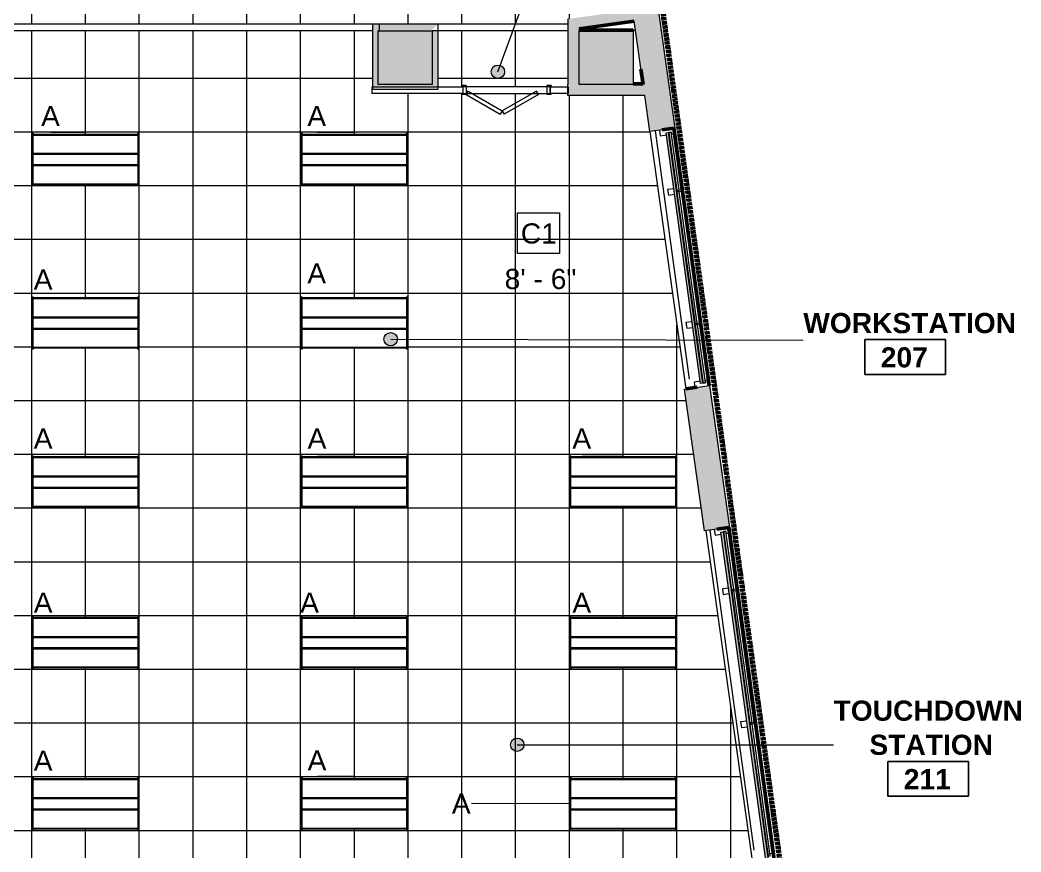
# Model space of a CAD drawing. Header units: inches. Extents: x 842 to 2283, y -56 to 1824.
# Drawn here: x 1836.3 to 2283.2, y 592 to 963.5 of the extents above; entities that cross this region are included whole.
import ezdxf

# ---------------------------------------------------------------- set-up
doc = ezdxf.new("R2010")
doc.units = ezdxf.units.IN
doc.header["$MEASUREMENT"] = 0
doc.linetypes.add('IMPORT-Orbis_BB$0$TI_Grid_E957150$0$PROPERTY _2_', pattern=[1.546875, 1.3125, -0.046875, 0.046875, -0.046875, 0.046875, -0.046875])
for name, color, linetype, lineweight in [('A-AREA-IDEN', 2, 'Continuous', 9), ('A-CLNG', 13, 'Continuous', 13), ('A-CLNG-IDEN', 151, 'Continuous', 9), ('A-CLNG-PATT', 13, 'Continuous', 13), ('A-DOOR', 31, 'Continuous', 13), ('A-DOOR-FRAM', 31, 'Continuous', 20), ('A-GLAZ-CURT', 52, 'Continuous', 9), ('A-WALL', 113, 'Continuous', 9), ('A-WALL-PATT', 111, 'Continuous', 13), ('E-LITE-EQPM', 33, 'Continuous', 9), ('E-LITE-EQPM-IDEN', 33, 'Continuous', 9), ('I-WALL', 2, 'Continuous', 13), ('Orbis - Background_dwg', 8, 'Continuous', 9), ('Orbis_BB$0$A-Glaz-Assm', 10, 'Continuous', 20), ('Orbis_BB$0$A-Glaz-Assm-Blow', 250, 'Continuous', 13), ('Orbis_BB$0$A-Glaz-Assm-Glaz', 10, 'Continuous', 20), ('Orbis_BB$0$A-Wall-Exst', 7, 'Continuous', 9), ('Orbis_BB$0$TI_ARCH-02_E957150$0$A-Wall-Blow', 90, 'Continuous', 30), ('Orbis_BB$0$TI_Grid_E957150$0$C-Prop', 130, 'IMPORT-Orbis_BB$0$TI_Grid_E957150$0$PROPERTY _2_', 70), ('Orbis_BB$0$TI_Grid_E957150$0$S-02-COLS-CONC', 50, 'Continuous', 50), ('Orbis_BB$0$TI_Grid_E957150$0$S-04-COLS-CONC', 50, 'Continuous', 50), ('Orbis_BB$0$TI_Grid_E957150$0$S-05-COLS-CONC', 50, 'Continuous', 50), ('Orbis_BB$0$TI_Grid_E957150$0$S-06-COLS-CONC', 50, 'Continuous', 50), ('Orbis_BB$0$TI_Grid_E957150$0$S-07-COLS-CONC', 50, 'Continuous', 50), ('Orbis_BB$0$TI_Grid_E957150$0$S-08-COLS-CONC', 50, 'Continuous', 50), ('Orbis_BB$0$TI_Grid_E957150$0$S-09-COLS-CONC', 50, 'Continuous', 50), ('Orbis_BB$0$TI_Grid_E957150$0$S-11-COLS-CONC', 50, 'Continuous', 50), ('Orbis_BB$0$TI_Grid_E957150$0$S-12-COLS-CONC', 50, 'Continuous', 50), ('Orbis_BB$0$TI_Grid_E957150$0$S-12-COLS-CONC-PATT', 10, 'Continuous', 20), ('Orbis_BB$0$TI_Grid_E957150$0$S-P1-COLS-CONC', 50, 'Continuous', 50), ('Orbis_BB$0$TI_Grid_E957150$0$S-P2-WALL-CONC', 50, 'Continuous', 50), ('Orbis_BB$0$TI_Grid_E957150$0$S-P4-COLS-CONC', 50, 'Continuous', 50), ('S-COLS', 52, 'Continuous', 13)]:
    doc.layers.add(name, color=color, linetype=linetype, lineweight=lineweight)
doc.styles.add('Arial', font='arial.ttf', dxfattribs={"height": 9})
doc.styles.add('Swis721 Lt BT', font='swissl.ttf', dxfattribs={"height": 9})
doc.styles.add('Swis721 Lt BT_B', font='', dxfattribs={"height": 9})
doc.styles.get('Swis721 Lt BT_B').set_extended_font_data('Swis721 Lt BT', bold=True)

# ---------------------------------------------------------------- blocks, each defined once
blk = doc.blocks.new('Concrete-Rectangular-Column - 24 x 24-6914337-Level XX  RCP')
at = {"layer": 'S-COLS', "lineweight": 9}
blk.add_hatch(color=7, dxfattribs=at).paths.add_polyline_path([(-12, -7.24), (-12, -12), (12, -12), (12, 12), (-12, 12)], flags=0)
at = {"layer": 'S-COLS', "color": 8, "lineweight": 20}
for p, q in [((-12, 12), (12, 12)), ((-12, -12), (-12, 12)), ((12, 12), (12, -12)), ((12, -12), (-12, -12))]:
    blk.add_line(p, q, dxfattribs=at)
blk = doc.blocks.new('Bifold_2 panel w Frame - Int-PB-F-WDMF-36_ x 84_-6990620-Level XX  RCP')
at = {"layer": 'A-DOOR'}
for p, q in [((-14.28, 2), (0.99, 10.81)), ((-13.4, 0.48), (1.86, 9.3)), ((1.86, 9.3), (0.99, 10.81)), ((1.86, 9.3), (2.74, 10.81)), ((17.12, 0.48), (1.86, 9.3)), ((18, 2), (2.74, 10.81)), ((-14.28, 2), (-13.4, 0.48)), ((18, 2), (17.12, 0.48))]:
    blk.add_line(p, q, dxfattribs=at)
at = {"layer": 'A-DOOR-FRAM'}
for p, q in [((-20, 2), (-18, 2)), ((-20, 2), (-20, 1.5)), ((-20, 1.5), (-19.5, 1.5)), ((-19.5, -1.5), (-19.5, 1.5)), ((-18, -2), (-18, 2)), ((18, -2), (18, 2)), ((18, 2), (20, 2)), ((19.5, 1.5), (20, 1.5)), ((19.5, -1.5), (19.5, 1.5)), ((20, 2), (20, 1.5)), ((-20, -1.5), (-19.5, -1.5)), ((-20, -2), (-20, -1.5)), ((-20, -2), (-18, -2)), ((18, -2), (20, -2)), ((19.5, -1.5), (20, -1.5)), ((20, -2), (20, -1.5))]:
    blk.add_line(p, q, dxfattribs=at)
blk = doc.blocks.new('System Panel - Glazed-7329273-Level XX  RCP')
at = {"layer": 'A-GLAZ-CURT'}
blk.add_hatch(color=7, dxfattribs=at).paths.add_polyline_path([(56.5, -1.75), (56.5, -0.75), (-56.5, -0.75), (-56.5, -1.75), (-18.86, -1.75)], flags=0)
at = {"layer": 'A-GLAZ-CURT', "color": 8, "lineweight": 20}
for p, q in [((-56.5, -1.75), (-56.5, -0.75)), ((-56.5, -0.75), (56.5, -0.75)), ((56.5, -1.75), (-56.5, -1.75)), ((56.5, -0.75), (56.5, -1.75))]:
    blk.add_line(p, q, dxfattribs=at)
blk = doc.blocks.new('System Panel - Glazed-7329274-Level XX  RCP')
at = {"layer": 'A-GLAZ-CURT'}
blk.add_hatch(color=7, dxfattribs=at).paths.add_polyline_path([(90.81, -1.75), (90.81, -0.75), (-90.81, -0.75), (-90.81, -1.75), (57.1, -1.75)], flags=0)
at = {"layer": 'A-GLAZ-CURT', "color": 8, "lineweight": 20}
for p, q in [((-90.81, -1.75), (-90.81, -0.75)), ((-90.81, -0.75), (90.81, -0.75)), ((90.81, -1.75), (-90.81, -1.75)), ((90.81, -0.75), (90.81, -1.75))]:
    blk.add_line(p, q, dxfattribs=at)
blk = doc.blocks.new('L-Recessed-Axis-Day-Acrylic - 2 x 4-V5-Level XX  RCP')
at = {"layer": 'E-LITE-EQPM'}
for p, q in [((-23.7, 11.7), (-23.34, 11.7)), ((-23.7, 11.64), (-23.7, 11.7)), ((-23.7, 11.7), (-23.7, 11.64)), ((-23.7, 11.64), (-23.7, -11.64)), ((-23.34, 11.64), (-23.34, 11.7)), ((-23.34, 11.7), (-23.34, 11.64)), ((-23.34, -11.64), (-23.34, 11.64)), ((-23.34, 11.28), (23.34, 11.28)), ((-23.34, 10.88), (23.34, 10.88)), ((23.34, 11.7), (23.7, 11.7)), ((23.34, 11.64), (23.34, 11.7)), ((23.34, 11.7), (23.34, 11.64)), ((23.34, 11.64), (23.34, -11.64)), ((23.7, 11.64), (23.7, 11.7)), ((23.7, 11.7), (23.7, 11.64)), ((23.7, -11.64), (23.7, 11.64)), ((-23.34, 2.76), (23.34, 2.76)), ((-23.34, 2.47), (23.34, 2.47)), ((-23.34, 2.43), (23.34, 2.43)), ((-23.34, 2.29), (23.34, 2.29)), ((-23.34, -2.29), (23.34, -2.29)), ((-23.34, -2.43), (23.34, -2.43)), ((-23.34, -2.47), (23.34, -2.47)), ((-23.34, -2.76), (23.34, -2.76)), ((-23.7, -11.64), (-23.7, -11.7)), ((-23.7, -11.7), (-23.7, -11.64)), ((-23.34, -11.7), (-23.7, -11.7)), ((-23.34, -10.88), (23.34, -10.88)), ((23.34, -11.28), (-23.34, -11.28)), ((-23.34, -11.64), (-23.34, -11.7)), ((-23.34, -11.7), (-23.34, -11.64)), ((23.34, -11.64), (23.34, -11.7)), ((23.34, -11.7), (23.34, -11.64)), ((23.7, -11.7), (23.34, -11.7)), ((23.7, -11.64), (23.7, -11.7)), ((23.7, -11.7), (23.7, -11.64))]:
    blk.add_line(p, q, dxfattribs=at)
blk = doc.blocks.new('L-Recessed-Axis-Day-Acrylic - 2 x 4-V3-Level XX  RCP')
at = {"layer": 'E-LITE-EQPM'}
for p, q in [((-23.7, 11.7), (-23.34, 11.7)), ((-23.7, 11.64), (-23.7, 11.7)), ((-23.7, 11.7), (-23.7, 11.64)), ((-23.7, 11.64), (-23.7, -11.64)), ((-23.34, 11.64), (-23.34, 11.7)), ((-23.34, 11.7), (-23.34, 11.64)), ((-23.34, -11.64), (-23.34, 11.64)), ((-23.34, 11.28), (23.34, 11.28)), ((-23.34, 10.88), (23.34, 10.88)), ((23.34, 11.7), (23.7, 11.7)), ((23.34, 11.64), (23.34, 11.7)), ((23.34, 11.7), (23.34, 11.64)), ((23.34, 11.64), (23.34, -11.64)), ((23.7, 11.64), (23.7, 11.7)), ((23.7, 11.7), (23.7, 11.64)), ((23.7, -11.64), (23.7, 11.64)), ((-23.34, 2.76), (23.34, 2.76)), ((-23.34, 2.47), (23.34, 2.47)), ((-23.34, 2.43), (23.34, 2.43)), ((-23.34, 2.29), (23.34, 2.29)), ((23.31, 2.76), (23.34, 2.76)), ((-23.34, -2.29), (23.34, -2.29)), ((-23.34, -2.43), (23.34, -2.43)), ((-23.34, -2.47), (23.34, -2.47)), ((-23.34, -2.76), (23.34, -2.76)), ((23.31, -2.76), (23.34, -2.76)), ((-23.7, -11.64), (-23.7, -11.7)), ((-23.7, -11.7), (-23.7, -11.64)), ((-23.34, -11.7), (-23.7, -11.7)), ((-23.34, -10.88), (23.34, -10.88)), ((23.34, -11.28), (-23.34, -11.28)), ((-23.34, -11.64), (-23.34, -11.7)), ((-23.34, -11.7), (-23.34, -11.64)), ((23.34, -11.64), (23.34, -11.7)), ((23.34, -11.7), (23.34, -11.64)), ((23.7, -11.7), (23.34, -11.7)), ((23.7, -11.64), (23.7, -11.7)), ((23.7, -11.7), (23.7, -11.64))]:
    blk.add_line(p, q, dxfattribs=at)
blk = doc.blocks.new('L-Recessed-Axis-Day-Acrylic - 2 x 4-V7-Level XX  RCP')
at = {"layer": 'E-LITE-EQPM'}
for p, q in [((-23.7, 11.7), (-23.34, 11.7)), ((-23.7, 11.64), (-23.7, 11.7)), ((-23.7, 11.7), (-23.7, 11.64)), ((-23.7, 11.64), (-23.7, -11.64)), ((-23.34, 11.64), (-23.34, 11.7)), ((-23.34, 11.7), (-23.34, 11.64)), ((-23.34, -11.64), (-23.34, 11.64)), ((-23.34, 11.28), (23.34, 11.28)), ((-23.34, 10.88), (23.34, 10.88)), ((23.34, 11.7), (23.7, 11.7)), ((23.34, 11.64), (23.34, 11.7)), ((23.34, 11.7), (23.34, 11.64)), ((23.34, 11.64), (23.34, -11.64)), ((23.7, 11.64), (23.7, 11.7)), ((23.7, 11.7), (23.7, 11.64)), ((23.7, -11.64), (23.7, 11.64)), ((-23.34, 2.76), (23.34, 2.76)), ((-23.34, 2.47), (23.34, 2.47)), ((-23.34, 2.43), (23.34, 2.43)), ((-23.34, 2.29), (23.34, 2.29)), ((23.31, 2.76), (23.34, 2.76)), ((-23.34, -2.29), (23.34, -2.29)), ((-23.34, -2.43), (23.34, -2.43)), ((-23.34, -2.47), (23.34, -2.47)), ((-23.34, -2.76), (23.34, -2.76)), ((23.31, -2.76), (23.34, -2.76)), ((-23.7, -11.64), (-23.7, -11.7)), ((-23.7, -11.7), (-23.7, -11.64)), ((-23.34, -11.7), (-23.7, -11.7)), ((-23.34, -10.88), (23.34, -10.88)), ((23.34, -11.28), (-23.34, -11.28)), ((-23.34, -11.64), (-23.34, -11.7)), ((-23.34, -11.7), (-23.34, -11.64)), ((23.34, -11.64), (23.34, -11.7)), ((23.34, -11.7), (23.34, -11.64)), ((23.7, -11.7), (23.34, -11.7)), ((23.7, -11.64), (23.7, -11.7)), ((23.7, -11.7), (23.7, -11.64))]:
    blk.add_line(p, q, dxfattribs=at)
blk = doc.blocks.new('L-Recessed-Axis-Day-Acrylic - 2 x 4-V4-Level XX  RCP')
at = {"layer": 'E-LITE-EQPM'}
for p, q in [((-23.7, 11.7), (-23.34, 11.7)), ((-23.7, 11.64), (-23.7, 11.7)), ((-23.7, 11.7), (-23.7, 11.64)), ((-23.7, 11.64), (-23.7, -11.64)), ((-23.34, 11.64), (-23.34, 11.7)), ((-23.34, 11.7), (-23.34, 11.64)), ((-23.34, -11.64), (-23.34, 11.64)), ((-23.34, 11.28), (23.34, 11.28)), ((-23.34, 10.88), (23.34, 10.88)), ((23.34, 11.7), (23.7, 11.7)), ((23.34, 11.64), (23.34, 11.7)), ((23.34, 11.7), (23.34, 11.64)), ((23.34, 11.64), (23.34, -11.64)), ((23.7, 11.64), (23.7, 11.7)), ((23.7, 11.7), (23.7, 11.64)), ((23.7, -11.64), (23.7, 11.64)), ((-23.34, 2.76), (23.34, 2.76)), ((-23.34, 2.47), (23.34, 2.47)), ((-23.34, 2.43), (23.34, 2.43)), ((-23.34, 2.29), (23.34, 2.29)), ((-23.34, -2.29), (23.34, -2.29)), ((-23.34, -2.43), (23.34, -2.43)), ((-23.34, -2.47), (23.34, -2.47)), ((-23.34, -2.76), (23.34, -2.76)), ((-23.7, -11.64), (-23.7, -11.7)), ((-23.7, -11.7), (-23.7, -11.64)), ((-23.34, -11.7), (-23.7, -11.7)), ((-23.34, -10.88), (23.34, -10.88)), ((23.34, -11.28), (-23.34, -11.28)), ((-23.34, -11.64), (-23.34, -11.7)), ((-23.34, -11.7), (-23.34, -11.64)), ((23.34, -11.64), (23.34, -11.7)), ((23.34, -11.7), (23.34, -11.64)), ((23.7, -11.7), (23.34, -11.7)), ((23.7, -11.64), (23.7, -11.7)), ((23.7, -11.7), (23.7, -11.64))]:
    blk.add_line(p, q, dxfattribs=at)
blk = doc.blocks.new('L-Recessed-Axis-Day-Acrylic - 2 x 4-V8-Level XX  RCP')
at = {"layer": 'E-LITE-EQPM'}
for p, q in [((-23.7, 11.7), (-23.34, 11.7)), ((-23.7, 11.64), (-23.7, 11.7)), ((-23.7, 11.7), (-23.7, 11.64)), ((-23.7, 11.64), (-23.7, -11.64)), ((-23.34, 11.64), (-23.34, 11.7)), ((-23.34, 11.7), (-23.34, 11.64)), ((-23.34, -11.64), (-23.34, 11.64)), ((-23.34, 11.28), (23.34, 11.28)), ((-23.34, 10.88), (23.34, 10.88)), ((23.34, 11.7), (23.7, 11.7)), ((23.34, 11.64), (23.34, 11.7)), ((23.34, 11.7), (23.34, 11.64)), ((23.34, 11.64), (23.34, -11.64)), ((23.7, 11.64), (23.7, 11.7)), ((23.7, 11.7), (23.7, 11.64)), ((23.7, -11.64), (23.7, 11.64)), ((-23.34, 2.76), (23.34, 2.76)), ((-23.34, 2.47), (23.34, 2.47)), ((-23.34, 2.43), (23.34, 2.43)), ((-23.34, 2.29), (23.34, 2.29)), ((-23.34, -2.29), (23.34, -2.29)), ((-23.34, -2.43), (23.34, -2.43)), ((-23.34, -2.47), (23.34, -2.47)), ((-23.34, -2.76), (23.34, -2.76)), ((-23.7, -11.64), (-23.7, -11.7)), ((-23.7, -11.7), (-23.7, -11.64)), ((-23.34, -11.7), (-23.7, -11.7)), ((-23.34, -10.88), (23.34, -10.88)), ((23.34, -11.28), (-23.34, -11.28)), ((-23.34, -11.64), (-23.34, -11.7)), ((-23.34, -11.7), (-23.34, -11.64)), ((23.34, -11.64), (23.34, -11.7)), ((23.34, -11.7), (23.34, -11.64)), ((23.7, -11.7), (23.34, -11.7)), ((23.7, -11.64), (23.7, -11.7)), ((23.7, -11.7), (23.7, -11.64))]:
    blk.add_line(p, q, dxfattribs=at)
blk = doc.blocks.new('Orbis - Background_dwg__U32-7347713-Level XX  RCP')
at = {"layer": 'Orbis_BB$0$TI_Grid_E957150$0$S-12-COLS-CONC-PATT', "lineweight": 50}
blk.add_hatch(color=50, dxfattribs=at).paths.add_polyline_path([(12818.16, 1764.71), (12818.16, 1764.91), (12794.27, 1764.89), (12794.27, 1764.71), (12818.1, 1764.71)], flags=0)
at = {"layer": 'Orbis_BB$0$TI_Grid_E957150$0$S-12-COLS-CONC', "flags": 128}
blk.add_lwpolyline([(12794.27, 1764.91), (12818.16, 1764.91), (12818.16, 1764.71)], dxfattribs=at)
blk = doc.blocks.new('Orbis - Background_dwg_Orbis_BB-7347761-Level XX  RCP')
at = {"layer": 'Orbis_BB$0$A-Glaz-Assm'}
for p, q in [((12836.45, 1694.13), (12833.72, 1693.76)), ((12844.59, 1634.69), (12841.87, 1634.32)), ((12845.84, 1605.34), (12846.83, 1605.47)), ((12860.88, 1515.8), (12858.15, 1515.43)), ((12869.02, 1456.35), (12866.3, 1455.98))]:
    blk.add_line(p, q, dxfattribs=at)
at = {"layer": 'Orbis_BB$0$A-Glaz-Assm', "flags": 128}
for points in [[(12830.09, 1720.26), (12830.43, 1717.79), (12833.16, 1718.16)], [(12834.15, 1718.29), (12834.4, 1718.33), (12834.26, 1719.32), (12835.25, 1719.45), (12835.39, 1718.46), (12836.38, 1718.6), (12836.04, 1721.08), (12831.2, 1720.41)], [(12833.72, 1693.76), (12834.06, 1691.28), (12836.79, 1691.66)], [(12837.78, 1691.79), (12838.03, 1691.83), (12837.89, 1692.82), (12839.87, 1693.09), (12839.8, 1693.58), (12837.82, 1693.31), (12837.69, 1694.3), (12837.44, 1694.27)], [(12841.87, 1634.32), (12842.21, 1631.84), (12844.93, 1632.21)], [(12845.92, 1632.35), (12846.17, 1632.38), (12846.03, 1633.37), (12848.02, 1633.64), (12847.95, 1634.14), (12845.97, 1633.87), (12845.83, 1634.86), (12845.58, 1634.82)], [(12851.78, 1606.17), (12851.44, 1608.63), (12850.45, 1608.49), (12850.59, 1607.5), (12849.6, 1607.36), (12849.46, 1608.36), (12849.21, 1608.32)], [(12848.22, 1608.19), (12845.5, 1607.81), (12845.84, 1605.34)], [(12854.52, 1541.92), (12854.86, 1539.45), (12857.59, 1539.82)], [(12858.58, 1539.96), (12858.82, 1539.99), (12858.69, 1540.98), (12859.68, 1541.12), (12859.82, 1540.13), (12860.81, 1540.27), (12860.47, 1542.74), (12855.62, 1542.08)], [(12858.15, 1515.43), (12858.49, 1512.95), (12861.22, 1513.32)], [(12862.21, 1513.46), (12862.46, 1513.49), (12862.32, 1514.48), (12864.3, 1514.75), (12864.23, 1515.25), (12862.25, 1514.98), (12862.12, 1515.97), (12861.87, 1515.93)], [(12866.3, 1455.98), (12866.64, 1453.5), (12869.36, 1453.88)], [(12870.35, 1454.01), (12870.6, 1454.05), (12870.46, 1455.04), (12872.44, 1455.31), (12872.38, 1455.8), (12870.39, 1455.53), (12870.26, 1456.52), (12870.01, 1456.49)]]:
    blk.add_lwpolyline(points, dxfattribs=at)
at = {"layer": 'Orbis_BB$0$A-Glaz-Assm-Blow'}
for p, q in [((12828.11, 1719.98), (12843.31, 1609.03)), ((12839.8, 1693.58), (12836.38, 1718.6)), ((12847.95, 1634.14), (12839.87, 1693.09)), ((12851.44, 1608.63), (12848.02, 1633.64)), ((12852.54, 1541.65), (12872.12, 1398.74)), ((12864.23, 1515.25), (12860.81, 1540.27)), ((12872.38, 1455.8), (12864.3, 1514.75))]:
    blk.add_line(p, q, dxfattribs=at)
at = {"layer": 'Orbis_BB$0$A-Glaz-Assm-Blow', "flags": 128}
blk.add_lwpolyline([(12878.4, 1397.08), (12880.38, 1397.35), (12880.52, 1396.36), (12872.44, 1455.31)], dxfattribs=at)
at = {"layer": 'Orbis_BB$0$A-Glaz-Assm-Glaz', "flags": 128}
for points in [[(12834.26, 1719.32), (12837.82, 1693.31), (12838.81, 1693.45), (12835.25, 1719.45)], [(12837.89, 1692.82), (12845.97, 1633.87), (12846.96, 1634), (12838.88, 1692.95)], [(12846.03, 1633.37), (12849.6, 1607.36), (12850.59, 1607.5), (12847.02, 1633.51)], [(12858.69, 1540.98), (12862.25, 1514.98), (12863.24, 1515.11), (12859.68, 1541.12)], [(12862.32, 1514.48), (12870.39, 1455.53), (12871.39, 1455.67), (12863.31, 1514.62)], [(12870.46, 1455.04), (12878.54, 1396.09), (12879.53, 1396.22), (12871.45, 1455.17)]]:
    blk.add_lwpolyline(points, close=True, dxfattribs=at)
at = {"layer": 'Orbis_BB$0$A-Wall-Exst', "color": 50, "lineweight": 50}
for p, q in [((12794.27, 1765.55), (12818.81, 1768.91)), ((12821.81, 1747.57), (12822.75, 1740.71)), ((12822.75, 1740.91), (12818.27, 1740.91)), ((12831.2, 1720.41), (12836.53, 1721.14)), ((12846.83, 1605.47), (12841.88, 1604.79)), ((12855.62, 1542.08), (12860.96, 1542.81))]:
    blk.add_line(p, q, dxfattribs=at)
at = {"layer": 'Orbis_BB$0$TI_ARCH-02_E957150$0$A-Wall-Blow'}
blk.add_line((12852.27, 1606.24), (12836.53, 1721.16), dxfattribs=at)
at = {"layer": 'Orbis_BB$0$TI_ARCH-02_E957150$0$A-Wall-Blow', "flags": 128}
blk.add_lwpolyline([(12886.66, 1332.83), (12886.66, 1332.91), (12871.66, 1332.91), (12871.66, 1354.66), (12886.46, 1356.69), (12860.96, 1542.83)], dxfattribs=at)
at = {"layer": 'Orbis_BB$0$TI_Grid_E957150$0$C-Prop', "flags": 128}
blk.add_lwpolyline([(12850.26, 2047.16), (12794.32, 2047.16), (12793.88, 2046.62), (12888.38, 1360.4), (12888.38, 796.17), (11550.5, 796.17)], dxfattribs=at)
at = {"layer": 'Orbis_BB$0$TI_Grid_E957150$0$S-02-COLS-CONC'}
for p, q in [((12818.16, 1764.91), (12794.27, 1764.91)), ((12818.16, 1764.71), (12818.16, 1764.91))]:
    blk.add_line(p, q, dxfattribs=at)
at = {"layer": 'Orbis_BB$0$TI_Grid_E957150$0$S-04-COLS-CONC'}
for p, q in [((12818.16, 1764.91), (12794.27, 1764.91)), ((12818.16, 1764.71), (12818.16, 1764.91))]:
    blk.add_line(p, q, dxfattribs=at)
at = {"layer": 'Orbis_BB$0$TI_Grid_E957150$0$S-05-COLS-CONC', "flags": 128}
blk.add_lwpolyline([(12794.27, 1764.91), (12818.16, 1764.91), (12818.16, 1764.71)], dxfattribs=at)
at = {"layer": 'Orbis_BB$0$TI_Grid_E957150$0$S-06-COLS-CONC'}
for p, q in [((12818.16, 1764.91), (12794.27, 1764.91)), ((12818.16, 1764.71), (12818.16, 1764.91))]:
    blk.add_line(p, q, dxfattribs=at)
at = {"layer": 'Orbis_BB$0$TI_Grid_E957150$0$S-07-COLS-CONC', "flags": 128}
blk.add_lwpolyline([(12794.27, 1764.91), (12818.16, 1764.91), (12818.16, 1764.71)], dxfattribs=at)
at = {"layer": 'Orbis_BB$0$TI_Grid_E957150$0$S-08-COLS-CONC'}
for p, q in [((12818.16, 1764.91), (12794.27, 1764.91)), ((12818.16, 1764.71), (12818.16, 1764.91))]:
    blk.add_line(p, q, dxfattribs=at)
at = {"layer": 'Orbis_BB$0$TI_Grid_E957150$0$S-09-COLS-CONC', "flags": 128}
blk.add_lwpolyline([(12794.27, 1764.91), (12818.16, 1764.91), (12818.16, 1764.71)], dxfattribs=at)
at = {"layer": 'Orbis_BB$0$TI_Grid_E957150$0$S-11-COLS-CONC', "flags": 128}
blk.add_lwpolyline([(12794.27, 1764.91), (12818.16, 1764.91), (12818.16, 1764.71)], dxfattribs=at)
at = {"layer": 'Orbis_BB$0$TI_Grid_E957150$0$S-P1-COLS-CONC'}
for p, q in [((12818.16, 1764.91), (12794.27, 1764.91)), ((12818.16, 1764.71), (12818.16, 1764.91))]:
    blk.add_line(p, q, dxfattribs=at)
at = {"layer": 'Orbis_BB$0$TI_Grid_E957150$0$S-P2-WALL-CONC'}
blk.add_line((12836.53, 1721.16), (12852.27, 1606.24), dxfattribs=at)
at = {"layer": 'Orbis_BB$0$TI_Grid_E957150$0$S-P2-WALL-CONC', "flags": 128}
blk.add_lwpolyline([(12860.96, 1542.83), (12886.66, 1355.2), (12886.66, 1332.83)], dxfattribs=at)
at = {"layer": 'Orbis_BB$0$TI_Grid_E957150$0$S-P4-COLS-CONC'}
for p, q in [((12818.16, 1764.91), (12794.27, 1764.91)), ((12818.16, 1764.71), (12818.16, 1764.91))]:
    blk.add_line(p, q, dxfattribs=at)
blk.add_blockref('Orbis - Background_dwg__U32-7347713-Level XX  RCP', (0, 0))
blk = doc.blocks.new('Orbis - Background_dwg-7329766-Level XX  RCP')
blk.add_blockref('Orbis - Background_dwg_Orbis_BB-7347761-Level XX  RCP', (-10708.29, -805.94))
blk = doc.blocks.new('Room Tag - Room Name and Number-3379422-Level XX  RCP')
at = {"layer": 'A-AREA-IDEN'}
for p, q in [((-0.1881, -0.1636), (-0.1881, -0.0018)), ((-0.1881, -0.0018), (0.1869, -0.0018)), ((0.1869, -0.0018), (-0.1881, -0.0018)), ((-0.1881, -0.0018), (-0.1881, -0.1636)), ((0.1869, -0.0018), (0.1869, -0.1636)), ((0.1869, -0.1636), (0.1869, -0.0018)), ((0.1869, -0.1636), (-0.1881, -0.1636)), ((-0.1881, -0.1636), (0.1869, -0.1636))]:
    blk.add_line(p, q, dxfattribs=at)

msp = doc.modelspace()

# ---------------------------------------------------------------- hatches: boundary and pattern name
at = {"layer": 'A-AREA-IDEN'}
h = msp.add_hatch(color=256, dxfattribs=at)
edge = h.paths.add_edge_path(flags=0)
edge.add_arc((2049.64, 940.44), 3, 0, 360)
h = msp.add_hatch(color=256, dxfattribs=at)
edge = h.paths.add_edge_path(flags=0)
edge.add_arc((2001.8, 820.99), 3, 0, 360)
h = msp.add_hatch(color=256, dxfattribs=at)
edge = h.paths.add_edge_path(flags=0)
edge.add_arc((2058.28, 639.88), 3, 0, 360)
at = {"layer": 'A-CLNG-PATT'}
h = msp.add_hatch(dxfattribs=at)
h.set_pattern_fill('FP1_10', color=256, style=0, pattern_type=2)
h.set_pattern_definition([(90, (1985.56, 721.602), (24, -1e-15), []), (0, (1985.56, 721.602), (0, -24), [])])
h.paths.add_polyline_path([(2110.89, 234.59), (2123.49, 234.59), (2123.49, 281.09), (2119.12, 281.09), (2119.12, 280.34), (2079.87, 280.34), (2079.87, 281.09), (1859.09, 281.09), (1859.09, 310.09), (1863.09, 310.09), (1863.09, 285.09), (1993.69, 285.09), (1993.69, 319.97), (1993.88, 319.97), (1993.88, 370.23), (1863.09, 370.23), (1863.09, 356.41), (1859.09, 356.41), (1859.09, 393.47), (1858.34, 393.47), (1858.34, 432.72), (1859.09, 432.72), (1859.09, 545.46), (1863.09, 545.46), (1863.09, 527.44), (1993.81, 527.44), (1993.81, 545.41), (2024.93, 545.41), (2024.93, 519.47), (2078.78, 519.47), (2078.78, 520.22), (2115.03, 520.22), (2115.03, 556.22), (2116.41, 556.22), (2116.41, 520.22), (2118.03, 520.22), (2118.03, 519.47), (2122.41, 519.47), (2122.41, 553), (2167.25, 559.31), (2142.49, 735.46), (2141.87, 735.37), (2132.97, 798.75), (2133.59, 798.84), (2115.19, 929.77), (2080.87, 929.78), (2080.87, 930.77), (1993.48, 930.77), (1993.48, 933.77), (1993.87, 933.77), (1993.87, 958.77), (1796.84, 958.77), (1796.84, 885.48), (1799.09, 885.48), (1799.09, 594.23), (1830.81, 594.23), (1830.81, 505.14), (1841.44, 505.14), (1841.44, 504.78), (1841.08, 504.78), (1841.08, 458.1), (1841.44, 458.1), (1841.44, 457.74), (1830.81, 457.74), (1830.81, 337.14), (1841.44, 337.14), (1841.44, 336.78), (1841.08, 336.78), (1841.08, 290.1), (1841.44, 290.1), (1841.44, 289.74), (1830.81, 289.74), (1830.81, 234.59), (2015.75, 234.59), (2015.75, 235.34), (2055, 235.34), (2055, 234.59), (2080.95, 234.59)], flags=0)
h.paths.add_polyline_path([(2057.07, 241.89), (2056.71, 241.89), (2056.71, 242.25), (2010.03, 242.25), (2010.03, 241.89), (2009.67, 241.89), (2009.67, 265.17), (2010.03, 265.17), (2010.03, 264.81), (2056.71, 264.81), (2056.71, 265.17), (2057.07, 265.17), (2057.07, 242.26)], flags=0)
h.paths.add_polyline_path([(1913.07, 241.89), (1912.71, 241.89), (1912.71, 242.25), (1866.03, 242.25), (1866.03, 241.89), (1865.67, 241.89), (1865.67, 265.17), (1866.03, 265.17), (1866.03, 264.81), (1912.71, 264.81), (1912.71, 265.17), (1913.07, 265.17), (1913.07, 242.26)], flags=0)
h.paths.add_polyline_path([(2010.03, 250.77), (2056.71, 250.77), (2056.71, 251.06), (2010.03, 251.06)], flags=0)
h.paths.add_polyline_path([(1897.09, 250.77), (1912.71, 250.77), (1912.71, 251.06), (1866.03, 251.06), (1866.03, 250.77), (1891.2, 250.77)], flags=0)
h.paths.add_polyline_path([(2036.89, 256), (2056.71, 256), (2056.71, 256.29), (2010.03, 256.29), (2010.03, 256), (2026.31, 256)], flags=0)
h.paths.add_polyline_path([(1898.99, 256), (1912.71, 256), (1912.71, 256.29), (1866.03, 256.29), (1866.03, 256), (1891.2, 256)], flags=0)
h.paths.add_polyline_path([(1996.57, 283.97), (2020.19, 283.97), (2020.19, 285.97), (1996.57, 285.97), (1996.57, 284.09)], flags=0)
h.paths.add_polyline_path([(2123.49, 284.09), (2123.49, 320.41), (2169.6, 320.41), (2169.6, 371.34), (2159.2, 371.34), (2159.2, 443.03), (2156.37, 443.03), (2156.37, 416.5), (1997.88, 416.5), (1997.88, 319.97), (2023.07, 319.97), (2023.07, 284.09), (2079.87, 284.09), (2079.87, 284.84), (2116.12, 284.84), (2116.12, 320.84), (2117.49, 320.84), (2117.49, 284.84), (2119.12, 284.84), (2119.12, 284.09)], flags=0)
h.paths.add_polyline_path([(1832.27, 290.1), (1832.56, 290.1), (1832.56, 336.78), (1832.27, 336.78), (1832.27, 297.64)], flags=0)
h.paths.add_polyline_path([(1961, 314.22), (1960.64, 314.22), (1960.64, 314.58), (1913.96, 314.58), (1913.96, 314.22), (1913.6, 314.22), (1913.6, 337.5), (1913.96, 337.5), (1913.96, 337.14), (1960.64, 337.14), (1960.64, 337.5), (1961, 337.5), (1961, 314.63)], flags=0)
h.paths.add_polyline_path([(1997.88, 315.97), (2020.19, 315.97), (2020.19, 317.09), (1996.57, 317.09), (1996.57, 315.97)], flags=0)
h.paths.add_polyline_path([(1952.31, 323.1), (1960.64, 323.1), (1960.64, 323.39), (1913.96, 323.39), (1913.96, 323.1), (1941.74, 323.1)], flags=0)
h.paths.add_polyline_path([(1941.74, 328.34), (1960.64, 328.34), (1960.64, 328.62), (1913.96, 328.62), (1913.96, 328.34), (1931.16, 328.34)], flags=0)
h.paths.add_polyline_path([(2105.64, 338.22), (2105.61, 338.58), (2058.96, 338.58), (2058.96, 338.22), (2058.6, 338.22), (2058.6, 361.5), (2058.96, 361.5), (2058.96, 361.14), (2105.64, 361.14), (2105.64, 361.5), (2106, 361.5), (2106, 338.22)], flags=0)
h.paths.add_polyline_path([(2068.6, 347.1), (2105.64, 347.1), (2105.64, 347.39), (2058.96, 347.39), (2058.96, 347.1)], flags=0)
h.paths.add_polyline_path([(2068.6, 352.34), (2105.64, 352.34), (2105.64, 352.62), (2058.96, 352.62), (2058.96, 352.34)], flags=0)
h.paths.add_polyline_path([(1863.84, 388.1), (1993.88, 388.1), (1993.88, 516.47), (1993.81, 516.47), (1993.81, 523.44), (1863.09, 523.44), (1863.09, 432.72), (1863.84, 432.72), (1863.84, 396.47), (1899.84, 396.47), (1899.84, 395.09), (1863.84, 395.09), (1863.84, 393.47), (1863.09, 393.47), (1863.09, 388.1), (1863.67, 388.1)], flags=0)
h.paths.add_polyline_path([(1998.3, 419.5), (2153.37, 419.5), (2153.37, 446.03), (2159.2, 446.03), (2159.2, 464.89), (2157.25, 464.89), (2157.25, 477.52), (2168.25, 477.52), (2168.25, 516.03), (2122.41, 516.03), (2122.41, 516.47), (2118.03, 516.47), (2118.03, 515.72), (2078.78, 515.72), (2078.78, 516.47), (1997.88, 516.47), (1997.88, 419.5)], flags=0)
h.paths.add_polyline_path([(1925.1, 433.4), (1914.24, 433.4), (1914.24, 433.76), (1914.6, 433.76), (1914.6, 480.44), (1914.24, 480.44), (1914.24, 480.8), (1937.52, 480.8), (1937.52, 480.44), (1937.16, 480.44), (1937.16, 433.76), (1937.52, 433.76), (1937.52, 433.4), (1926.65, 433.4)], flags=0)
h.paths.add_polyline_path([(1923.12, 433.76), (1923.4, 433.76), (1923.4, 480.44), (1923.12, 480.44), (1923.12, 436.06)], flags=0)
h.paths.add_polyline_path([(1928.35, 433.76), (1928.64, 433.76), (1928.64, 480.44), (1928.35, 480.44), (1928.35, 436.06)], flags=0)
h.paths.add_polyline_path([(1832.27, 458.1), (1832.56, 458.1), (1832.56, 504.78), (1832.27, 504.78), (1832.27, 463.75)], flags=0)
h.paths.add_polyline_path([(2105.64, 458.22), (2105.61, 458.58), (2058.96, 458.58), (2058.96, 458.22), (2058.6, 458.22), (2058.6, 481.5), (2058.96, 481.5), (2058.96, 481.14), (2105.64, 481.14), (2105.64, 481.5), (2106, 481.5), (2106, 458.22)], flags=0)
h.paths.add_polyline_path([(2070.61, 467.1), (2105.64, 467.1), (2105.64, 467.39), (2058.96, 467.39), (2058.96, 467.1), (2068.6, 467.1)], flags=0)
h.paths.add_polyline_path([(2105.64, 472.34), (2105.64, 472.62), (2058.96, 472.62), (2058.96, 472.34), (2089.75, 472.34)], flags=0)
h.paths.add_polyline_path([(1796.09, 593.98), (1796.09, 710.48), (1776.42, 710.48), (1776.42, 593.98)], flags=0)
h.paths.add_polyline_path([(2082.22, 601.88), (2081.86, 601.88), (2081.86, 625.16), (2082.22, 625.16), (2082.22, 624.8), (2128.9, 624.8), (2128.9, 625.16), (2129.26, 625.16), (2129.26, 601.88), (2128.9, 601.88), (2128.9, 602.24), (2082.22, 602.24), (2082.22, 602.18)], flags=0)
h.paths.add_polyline_path([(2009.26, 601.88), (2008.9, 601.88), (2008.9, 602.24), (1962.22, 602.24), (1962.22, 601.88), (1961.86, 601.88), (1961.86, 625.16), (1962.22, 625.16), (1962.22, 624.8), (2008.9, 624.8), (2008.9, 625.16), (2009.26, 625.16), (2009.26, 602.18)], flags=0)
h.paths.add_polyline_path([(1841.86, 601.88), (1841.86, 625.16), (1842.22, 625.16), (1842.22, 624.8), (1888.9, 624.8), (1888.9, 625.16), (1889.26, 625.16), (1889.26, 601.88), (1888.9, 601.88), (1888.87, 602.24), (1842.22, 602.24), (1842.22, 601.88)], flags=0)
h.paths.add_polyline_path([(2089.75, 610.76), (2128.9, 610.76), (2128.9, 611.05), (2082.22, 611.05), (2082.22, 610.76)], flags=0)
h.paths.add_polyline_path([(2008.9, 610.76), (2008.9, 611.05), (1962.22, 611.05), (1962.22, 610.76), (2005.17, 610.76)], flags=0)
h.paths.add_polyline_path([(1846.58, 610.76), (1888.9, 610.76), (1888.87, 611.05), (1842.22, 611.05), (1842.22, 610.76)], flags=0)
h.paths.add_polyline_path([(2082.22, 615.99), (2128.9, 616.02), (2128.9, 616.28), (2082.22, 616.28), (2082.22, 616.02)], flags=0)
h.paths.add_polyline_path([(1993.82, 615.99), (2008.9, 616.02), (2008.9, 616.28), (1962.22, 616.28), (1962.22, 615.99), (1984.03, 615.99)], flags=0)
h.paths.add_polyline_path([(1846.58, 615.99), (1888.9, 616.02), (1888.87, 616.28), (1842.22, 616.28), (1842.22, 615.99)], flags=0)
h.paths.add_polyline_path([(2129.26, 673.88), (2128.9, 673.88), (2128.9, 674.24), (2082.22, 674.24), (2082.22, 673.88), (2081.86, 673.88), (2081.86, 697.16), (2082.22, 697.16), (2082.22, 696.8), (2128.9, 696.8), (2128.9, 697.16), (2129.26, 697.16), (2129.26, 674.29)], flags=0)
h.paths.add_polyline_path([(1961.86, 673.88), (1961.86, 697.16), (1962.22, 697.16), (1962.22, 696.8), (2008.9, 696.8), (2008.9, 697.16), (2009.26, 697.16), (2009.26, 673.88), (2008.9, 673.88), (2008.9, 674.24), (1962.22, 674.24), (1962.22, 673.88)], flags=0)
h.paths.add_polyline_path([(1841.86, 673.88), (1841.86, 697.16), (1842.22, 697.16), (1842.22, 696.8), (1888.9, 696.8), (1888.9, 697.16), (1889.26, 697.16), (1889.26, 673.88), (1888.9, 673.88), (1888.87, 674.24), (1842.22, 674.24), (1842.22, 673.88)], flags=0)
h.paths.add_polyline_path([(2110.89, 682.76), (2128.9, 682.76), (2128.9, 683.05), (2082.22, 683.05), (2082.22, 682.76), (2108.14, 682.76)], flags=0)
h.paths.add_polyline_path([(1962.22, 682.76), (2008.9, 682.76), (2008.9, 683.05), (1962.22, 683.05)], flags=0)
h.paths.add_polyline_path([(1878.3, 682.76), (1888.9, 682.76), (1888.87, 683.05), (1842.22, 683.05), (1842.22, 682.76), (1873.58, 682.76)], flags=0)
h.paths.add_polyline_path([(2107.57, 687.99), (2128.9, 687.99), (2128.9, 688.28), (2082.22, 688.28), (2082.22, 687.99), (2100.32, 687.99)], flags=0)
h.paths.add_polyline_path([(1993.83, 687.99), (2008.9, 687.99), (2008.9, 688.28), (1962.22, 688.28), (1962.22, 687.99), (1984.03, 687.99)], flags=0)
h.paths.add_polyline_path([(1846.58, 687.99), (1888.9, 687.99), (1888.87, 688.28), (1842.22, 688.28), (1842.22, 687.99)], flags=0)
h.paths.add_polyline_path([(1776.42, 713.48), (1796.09, 713.48), (1796.09, 834.48), (1776.42, 834.48), (1776.42, 717.98)], flags=0)
h.paths.add_polyline_path([(2128.9, 745.63), (2128.9, 745.99), (2082.22, 745.99), (2082.22, 745.63), (2081.86, 745.63), (2081.86, 768.91), (2082.22, 768.91), (2082.22, 768.55), (2128.9, 768.55), (2128.9, 768.91), (2129.26, 768.91), (2129.26, 745.63)], flags=0)
h.paths.add_polyline_path([(1888.9, 745.63), (1888.87, 745.99), (1842.22, 745.99), (1842.22, 745.63), (1841.86, 745.63), (1841.86, 768.91), (1842.22, 768.91), (1842.22, 768.55), (1888.9, 768.55), (1888.9, 768.91), (1889.26, 768.91), (1889.26, 745.63)], flags=0)
h.paths.add_polyline_path([(1962.22, 745.63), (1961.86, 745.63), (1961.86, 768.91), (1962.22, 768.91), (1962.22, 768.55), (2008.9, 768.55), (2008.9, 768.91), (2009.26, 768.91), (2009.26, 745.63), (2008.9, 745.63), (2008.87, 745.99), (1962.22, 745.99)], flags=0)
h.paths.add_polyline_path([(2128.9, 754.51), (2128.9, 754.8), (2082.22, 754.8), (2082.22, 754.51), (2118.55, 754.51)], flags=0)
h.paths.add_polyline_path([(1984.03, 754.51), (2008.9, 754.51), (2008.9, 754.8), (1962.22, 754.8), (1962.22, 754.51), (1962.88, 754.51)], flags=0)
h.paths.add_polyline_path([(1857.16, 754.51), (1888.9, 754.51), (1888.9, 754.8), (1842.22, 754.8), (1842.22, 754.51)], flags=0)
h.paths.add_polyline_path([(2099.68, 759.74), (2128.9, 759.74), (2128.9, 760.03), (2082.22, 760.03), (2082.22, 759.74), (2089.75, 759.74)], flags=0)
h.paths.add_polyline_path([(1878.3, 759.74), (1888.9, 759.74), (1888.9, 760.03), (1842.22, 760.03), (1842.22, 759.74), (1857.16, 759.74)], flags=0)
h.paths.add_polyline_path([(2005.17, 759.74), (2008.9, 759.74), (2008.9, 760.03), (1962.22, 760.03), (1962.22, 759.74), (1993.87, 759.74)], flags=0)
h.paths.add_polyline_path([(1961.86, 816.63), (1961.86, 839.91), (1962.22, 839.91), (1962.22, 839.55), (2008.9, 839.55), (2008.9, 839.91), (2009.26, 839.91), (2009.26, 816.63), (2008.9, 816.63), (2008.9, 816.99), (1962.22, 816.99), (1962.22, 816.63)], flags=0)
h.paths.add_polyline_path([(1841.86, 816.63), (1841.86, 839.91), (1842.22, 839.91), (1842.22, 839.55), (1888.9, 839.55), (1888.9, 839.91), (1889.26, 839.91), (1889.26, 816.63), (1888.9, 816.63), (1888.87, 816.99), (1842.22, 816.99), (1842.22, 816.63)], flags=0)
h.paths.add_polyline_path([(1962.22, 825.51), (2008.9, 825.51), (2008.9, 825.8), (1962.22, 825.8)], flags=0)
h.paths.add_polyline_path([(1842.22, 825.51), (1888.9, 825.51), (1888.9, 825.8), (1842.22, 825.8)], flags=0)
h.paths.add_polyline_path([(2005.17, 830.74), (2008.9, 830.74), (2008.9, 831.03), (1962.22, 831.03), (1962.22, 830.74), (1993.87, 830.74)], flags=0)
h.paths.add_polyline_path([(1842.22, 830.74), (1888.9, 830.74), (1888.9, 831.03), (1842.22, 831.03)], flags=0)
h.paths.add_polyline_path([(1796.09, 837.48), (1796.09, 878.48), (1776.42, 878.48), (1776.42, 837.48), (1786.44, 837.48)], flags=0)
h.paths.add_polyline_path([(1776.42, 885.48), (1795.84, 885.48), (1795.84, 958.77), (1776.42, 958.77), (1776.42, 892.48)], flags=0)
h.paths.add_polyline_path([(1962.22, 889.63), (1961.86, 889.63), (1961.86, 912.91), (1962.22, 912.91), (1962.22, 912.55), (2008.9, 912.55), (2008.9, 912.91), (2009.26, 912.91), (2009.26, 889.63), (2008.9, 889.63), (2008.9, 889.99), (1962.22, 889.99)], flags=0)
h.paths.add_polyline_path([(1889.26, 889.63), (1888.9, 889.63), (1888.87, 889.99), (1842.22, 889.99), (1842.22, 889.63), (1841.86, 889.63), (1841.86, 912.91), (1842.22, 912.91), (1842.22, 912.55), (1888.9, 912.55), (1888.9, 912.91), (1889.26, 912.91), (1889.26, 890.04)], flags=0)
h.paths.add_polyline_path([(1962.22, 898.51), (2008.9, 898.51), (2008.9, 898.8), (1962.22, 898.8)], flags=0)
h.paths.add_polyline_path([(1842.22, 898.51), (1888.9, 898.51), (1888.9, 898.8), (1842.22, 898.8)], flags=0)
h.paths.add_polyline_path([(1993.87, 903.74), (2008.9, 903.74), (2008.9, 904.03), (1962.22, 904.03), (1962.22, 903.74), (1993.87, 903.74)], flags=0)
h.paths.add_polyline_path([(1878.3, 903.74), (1888.9, 903.74), (1888.9, 904.03), (1842.22, 904.03), (1842.22, 903.74), (1857.16, 903.74)], flags=0)
h.paths.add_polyline_path([(2025.27, 933.77), (2080.87, 933.77), (2080.87, 934.77), (2080.98, 934.77), (2080.98, 958.77), (2022.88, 958.77), (2022.88, 933.77), (2024.93, 933.77)], flags=0)
h.paths.add_polyline_path([(2026.31, 961.77), (2080.98, 961.77), (2080.98, 964), (2109.81, 968.05), (2108.54, 977.09), (2108.61, 977.1), (2067.76, 1273.6), (1776.42, 1273.6), (1776.42, 961.77), (2022.88, 961.77)], flags=0)
h.paths.add_polyline_path([(1962.22, 1009.75), (1961.86, 1009.75), (1961.86, 1033.03), (1962.22, 1033.03), (1962.22, 1032.67), (2008.9, 1032.67), (2008.9, 1033.03), (2009.26, 1033.03), (2009.26, 1009.75), (2008.9, 1009.75), (2008.9, 1010.11), (1962.22, 1010.11)], flags=0)
h.paths.add_polyline_path([(1889.26, 1010.25), (1888.9, 1010.25), (1888.87, 1010.61), (1842.22, 1010.61), (1842.22, 1010.25), (1841.86, 1010.25), (1841.86, 1033.53), (1842.22, 1033.53), (1842.22, 1033.17), (1888.9, 1033.17), (1888.9, 1033.53), (1889.26, 1033.53), (1889.26, 1010.54)], flags=0)
h.paths.add_polyline_path([(1962.88, 1018.63), (2008.9, 1018.63), (2008.9, 1018.91), (1962.22, 1018.91), (1962.22, 1018.63)], flags=0)
h.paths.add_polyline_path([(1878.3, 1019.13), (1888.9, 1019.13), (1888.9, 1019.41), (1842.22, 1019.41), (1842.22, 1019.13), (1857.16, 1019.13)], flags=0)
h.paths.add_polyline_path([(1962.88, 1023.86), (2008.9, 1023.86), (2008.9, 1024.15), (1962.22, 1024.15), (1962.22, 1023.86)], flags=0)
h.paths.add_polyline_path([(1888.9, 1024.36), (1888.9, 1024.65), (1842.22, 1024.65), (1842.22, 1024.36), (1878.3, 1024.36)], flags=0)
h.paths.add_polyline_path([(1961.86, 1081.7), (1961.86, 1104.98), (1962.22, 1104.98), (1962.22, 1104.62), (2008.9, 1104.62), (2008.9, 1104.98), (2009.26, 1104.98), (2009.26, 1081.7), (2008.9, 1081.7), (2008.9, 1082.06), (1962.22, 1082.06), (1962.22, 1081.7)], flags=0)
h.paths.add_polyline_path([(1842.22, 1081.7), (1841.86, 1081.7), (1841.86, 1104.98), (1842.22, 1104.98), (1842.22, 1104.62), (1888.9, 1104.62), (1888.9, 1104.98), (1889.26, 1104.98), (1889.26, 1081.7), (1888.9, 1081.7), (1888.87, 1082.06), (1842.22, 1082.06)], flags=0)
h.paths.add_polyline_path([(1878.3, 1090.58), (1888.9, 1090.58), (1888.9, 1090.87), (1842.22, 1090.87), (1842.22, 1090.58), (1857.16, 1090.58)], flags=0)
h.paths.add_polyline_path([(2005.17, 1090.58), (2008.9, 1090.58), (2008.9, 1090.87), (1962.22, 1090.87), (1962.22, 1090.58), (1984.03, 1090.58)], flags=0)
h.paths.add_polyline_path([(2008.9, 1095.81), (2008.9, 1096.1), (1962.22, 1096.1), (1962.22, 1095.81), (2005.17, 1095.81)], flags=0)
h.paths.add_polyline_path([(1857.16, 1095.81), (1888.9, 1095.81), (1888.9, 1096.1), (1842.22, 1096.1), (1842.22, 1095.81)], flags=0)
h.paths.add_polyline_path([(2009.26, 1153.7), (2008.9, 1153.7), (2008.9, 1154.06), (1962.22, 1154.06), (1962.22, 1153.7), (1961.86, 1153.7), (1961.86, 1176.98), (1962.22, 1176.98), (1962.22, 1176.62), (2008.9, 1176.65), (2008.9, 1176.98), (2009.26, 1176.98), (2009.26, 1154.11)], flags=0)
h.paths.add_polyline_path([(1889.26, 1153.7), (1888.9, 1153.7), (1888.87, 1154.06), (1842.22, 1154.06), (1842.22, 1153.7), (1841.86, 1153.7), (1841.86, 1176.98), (1842.22, 1176.98), (1842.22, 1176.62), (1888.9, 1176.65), (1888.9, 1176.98), (1889.26, 1176.98), (1889.26, 1154.11)], flags=0)
h.paths.add_polyline_path([(1888.9, 1162.58), (1888.9, 1162.87), (1842.22, 1162.87), (1842.22, 1162.58), (1878.3, 1162.58)], flags=0)
h.paths.add_polyline_path([(1984.03, 1162.58), (2008.9, 1162.58), (2008.9, 1162.87), (1962.22, 1162.87), (1962.22, 1162.58), (1962.88, 1162.58)], flags=0)
h.paths.add_polyline_path([(1962.22, 1167.81), (2008.9, 1167.81), (2008.9, 1168.1), (1962.22, 1168.1)], flags=0)
h.paths.add_polyline_path([(1842.22, 1167.81), (1888.9, 1167.81), (1888.9, 1168.1), (1842.22, 1168.1)], flags=0)
h.paths.add_polyline_path([(1889.26, 1226.34), (1888.9, 1226.34), (1888.87, 1226.7), (1842.22, 1226.7), (1842.22, 1226.34), (1841.86, 1226.34), (1841.86, 1249.61), (1842.22, 1249.61), (1842.22, 1249.25), (1888.9, 1249.25), (1888.9, 1249.61), (1889.26, 1249.61), (1889.26, 1226.71)], flags=0)
h.paths.add_polyline_path([(1961.86, 1226.34), (1961.86, 1249.61), (1962.22, 1249.61), (1962.22, 1249.25), (2008.9, 1249.25), (2008.9, 1249.61), (2009.26, 1249.61), (2009.26, 1226.34), (2008.9, 1226.34), (2008.9, 1226.7), (1962.22, 1226.7), (1962.22, 1226.34)], flags=0)
h.paths.add_polyline_path([(1846.58, 1235.22), (1888.9, 1235.22), (1888.87, 1235.5), (1842.22, 1235.5), (1842.22, 1235.22)], flags=0)
h.paths.add_polyline_path([(1973.45, 1235.22), (2008.9, 1235.22), (2008.9, 1235.5), (1962.22, 1235.5), (1962.22, 1235.22), (1962.88, 1235.22)], flags=0)
h.paths.add_polyline_path([(1857.16, 1240.45), (1888.9, 1240.45), (1888.87, 1240.73), (1842.22, 1240.73), (1842.22, 1240.45), (1846.58, 1240.45)], flags=0)
h.paths.add_polyline_path([(1973.45, 1240.45), (2008.9, 1240.45), (2008.9, 1240.73), (1962.22, 1240.73), (1962.22, 1240.45), (1962.88, 1240.45)], flags=0)
at = {"layer": 'A-WALL-PATT', "lineweight": 9}
for points in [[(2117.44, 913.71), (2128.58, 915.28), (2119.68, 978.65), (2108.54, 977.09), (2117.22, 915.28)], [(2080.98, 958.95), (2110.5, 963.1), (2109.81, 968.05), (2080.98, 964), (2080.98, 959.65)], [(1996.25, 958.77), (2019.88, 958.77), (2022.88, 961.77), (1993.87, 961.77), (1993.87, 958.77)], [(1993.87, 935.47), (1996.25, 935.47), (1996.25, 958.77), (1993.87, 958.77)], [(2020.25, 935.47), (2022.88, 935.47), (2022.88, 958.77), (2020.25, 958.77), (2020.25, 943.53)], [(2080.98, 934.77), (2085.98, 934.77), (2085.98, 959.65), (2080.98, 958.95), (2080.98, 957.89)], [(1995.01, 933.77), (2022.88, 933.77), (2022.88, 935.47), (2020.25, 935.47), (2020.25, 934.77), (1996.25, 934.77), (1996.25, 935.47), (1993.87, 935.47), (1993.87, 933.77)], [(2080.98, 929.77), (2115.19, 929.77), (2114.48, 934.77), (2080.87, 934.77), (2080.87, 933.77), (2080.96, 933.77), (2080.87, 929.77)], [(2141.87, 735.37), (2153.01, 736.94), (2144.11, 800.32), (2132.97, 798.75), (2139.19, 754.45)]]:
    msp.add_hatch(color=7, dxfattribs=at).paths.add_polyline_path(points, flags=0)

# ---------------------------------------------------------------- linework, layer by layer
at = {"layer": 'A-AREA-IDEN'}
for p, q in [((2049.64, 940.44), (2070.29, 996.83)), ((2001.8, 820.99), (2185.97, 820.62)), ((2058.28, 639.88), (2199.5, 639.88))]:
    msp.add_line(p, q, dxfattribs=at)
for centre in [(2049.64, 940.44), (2001.8, 820.99), (2058.28, 639.88)]:
    msp.add_circle(centre, 3, dxfattribs=at)
at = {"layer": 'A-CLNG'}
for p, q in [((2117.44, 913.71), (2133.59, 798.84)), ((2142.49, 735.46), (2167.25, 559.31))]:
    msp.add_line(p, q, dxfattribs=at)
at = {"layer": 'A-CLNG-IDEN', "flags": 128}
msp.add_lwpolyline([(2058.4, 877.47), (2077.16, 877.47), (2077.16, 859.21), (2058.4, 859.21)], close=True, dxfattribs=at)
at = {"layer": 'A-WALL', "color": 55, "lineweight": 13}
for p, q in [((1993.87, 958.77), (1993.87, 961.77)), ((2080.98, 958.95), (2080.98, 961.77))]:
    msp.add_line(p, q, dxfattribs=at)
at = {"layer": 'A-WALL', "lineweight": 13}
msp.add_line((1996.87, 961.77), (2022.88, 961.77), dxfattribs=at)
at = {"layer": 'E-LITE-EQPM-IDEN'}
for p, q in [((1865.56, 913.38), (1850.13, 913.38)), ((1985.56, 913.38), (1968.97, 913.38)), ((1985.56, 769.38), (1969.1, 769.38)), ((2105.56, 769.38), (2087.29, 769.38)), ((1985.56, 625.63), (1969.1, 625.63)), ((2081.45, 613.52), (2037.87, 613.6))]:
    msp.add_line(p, q, dxfattribs=at)
at = {"layer": 'I-WALL', "color": 8, "lineweight": 20}
for p, q in [((2119.68, 978.65), (2128.58, 915.28)), ((1993.87, 961.77), (1996.87, 961.77)), ((2022.88, 961.77), (2022.88, 932.47)), ((2080.98, 961.77), (2080.98, 964)), ((2110.5, 963.1), (2085.98, 959.65)), ((2114.48, 934.77), (2110.5, 963.1)), ((1993.87, 932.47), (1993.87, 958.77)), ((2080.98, 934.77), (2080.98, 958.77)), ((2085.98, 959.65), (2085.98, 958.77)), ((2080.87, 934.77), (2080.98, 934.77)), ((2080.87, 929.77), (2080.87, 934.77)), ((2109.98, 934.77), (2114.48, 934.77)), ((2022.88, 932.47), (1993.87, 932.47)), ((2115.19, 929.77), (2080.87, 929.77)), ((2117.44, 913.71), (2115.19, 929.77)), ((2128.58, 915.28), (2117.44, 913.71)), ((2132.97, 798.75), (2144.11, 800.32)), ((2144.11, 800.32), (2153.01, 736.94)), ((2141.87, 735.37), (2132.97, 798.75)), ((2153.01, 736.94), (2141.87, 735.37))]:
    msp.add_line(p, q, dxfattribs=at)
at = {"layer": 'I-WALL'}
for p, q in [((1766.25, 961.77), (1993.87, 961.77)), ((1996.87, 958.77), (1996.87, 961.77)), ((2022.88, 961.77), (2080.98, 961.77)), ((1993.87, 958.77), (1764.8, 958.77)), ((2080.98, 958.77), (2020.25, 958.77)), ((1993.48, 930.77), (1993.48, 933.77)), ((1993.48, 933.77), (2033.98, 933.77)), ((2033.98, 930.77), (1993.48, 930.77)), ((2033.98, 933.77), (2033.98, 930.77)), ((2072.98, 930.77), (2072.98, 933.77)), ((2072.98, 933.77), (2080.98, 933.77)), ((2080.98, 930.77), (2072.98, 930.77)), ((2080.98, 933.77), (2080.98, 930.77))]:
    msp.add_line(p, q, dxfattribs=at)
at = {"layer": 'I-WALL', "lineweight": 9}
for p, q in [((2072.98, 933.77), (2033.98, 933.77)), ((2033.98, 930.77), (2072.98, 930.77))]:
    msp.add_line(p, q, dxfattribs=at)

# ---------------------------------------------------------------- block references
at = {"layer": 'A-AREA-IDEN', "xscale": 95.99999999999994, "yscale": 95.99999999999994, "zscale": 95.99999999999994}
for p in [(2231.47, 820.99), (2241.75, 632.62)]:
    msp.add_blockref('Room Tag - Room Name and Number-3379422-Level XX  RCP', p, dxfattribs=at)
at = {"layer": 'A-DOOR', "rotation": 180}
msp.add_blockref('Bifold_2 panel w Frame - Int-PB-F-WDMF-36_ x 84_-6990620-Level XX  RCP', (2053.48, 932.27), dxfattribs=at)
at = {"layer": 'A-GLAZ-CURT'}
for name, p, rotation in [('System Panel - Glazed-7329273-Level XX  RCP', (2134.13, 857.47), 277.8000000000434), ('System Panel - Glazed-7329274-Level XX  RCP', (2163.22, 645.15), 277.8000000000437)]:
    msp.add_blockref(name, p, dxfattribs=dict(at, rotation=rotation))
at = {"layer": 'E-LITE-EQPM'}
for name, p in [('L-Recessed-Axis-Day-Acrylic - 2 x 4-V5-Level XX  RCP', (1865.56, 901.27)), ('L-Recessed-Axis-Day-Acrylic - 2 x 4-V4-Level XX  RCP', (1985.56, 901.27)), ('L-Recessed-Axis-Day-Acrylic - 2 x 4-V5-Level XX  RCP', (1865.56, 828.27)), ('L-Recessed-Axis-Day-Acrylic - 2 x 4-V4-Level XX  RCP', (1985.56, 828.27)), ('L-Recessed-Axis-Day-Acrylic - 2 x 4-V5-Level XX  RCP', (1865.56, 757.27)), ('L-Recessed-Axis-Day-Acrylic - 2 x 4-V4-Level XX  RCP', (1985.56, 757.27)), ('L-Recessed-Axis-Day-Acrylic - 2 x 4-V4-Level XX  RCP', (2105.56, 757.27)), ('L-Recessed-Axis-Day-Acrylic - 2 x 4-V3-Level XX  RCP', (1865.56, 685.52)), ('L-Recessed-Axis-Day-Acrylic - 2 x 4-V4-Level XX  RCP', (1985.56, 685.52)), ('L-Recessed-Axis-Day-Acrylic - 2 x 4-V4-Level XX  RCP', (2105.56, 685.52)), ('L-Recessed-Axis-Day-Acrylic - 2 x 4-V7-Level XX  RCP', (1865.56, 613.52)), ('L-Recessed-Axis-Day-Acrylic - 2 x 4-V8-Level XX  RCP', (1985.56, 613.52)), ('L-Recessed-Axis-Day-Acrylic - 2 x 4-V8-Level XX  RCP', (2105.56, 613.52))]:
    msp.add_blockref(name, p, dxfattribs=at)
at = {"layer": 'Orbis - Background_dwg', "color": 7}
msp.add_blockref('Orbis - Background_dwg-7329766-Level XX  RCP', (0, 0), dxfattribs=at)
at = {"layer": 'S-COLS', "lineweight": 9}
for p in [(2008.25, 946.77), (2097.98, 946.77)]:
    msp.add_blockref('Concrete-Rectangular-Column - 24 x 24-6914337-Level XX  RCP', p, dxfattribs=at)

# ---------------------------------------------------------------- texts
at = {"layer": 'A-AREA-IDEN', "char_height": 9, "attachment_point": 1, "style": 'Swis721 Lt BT_B'}
for s, insert, width in [('WORKSTATION', (2185.97, 832.71), 109.989), ('207', (2220.57, 817.39), 25.452), ('TOUCHDOWN', (2199.5, 659.6), 102.111), ('STATION', (2215.5, 644.35), 63.63), ('211', (2230.85, 629.01), 25.452)]:
    msp.add_mtext(s, dxfattribs=dict(at, insert=insert, width=width))
at = {"layer": 'A-CLNG-IDEN', "char_height": 9, "attachment_point": 1, "style": 'Swis721 Lt BT'}
for s, insert, width in [('C1', (2059.9, 872.72), 18.786), ('8\' - 6"', (2052.67, 852.4), 36.36)]:
    msp.add_mtext(s, dxfattribs=dict(at, insert=insert, width=width))
at = {"layer": 'E-LITE-EQPM-IDEN', "char_height": 9, "width": 10.302, "attachment_point": 1, "style": 'Arial'}
for insert in [(1845.75, 925.14), (1964.58, 925.14), (1964.58, 854.88), (1842.46, 852.14), (1842.46, 781.14), (1964.71, 781.14), (2082.9, 781.14), (1842.46, 707.79), (1961.4, 707.79), (2082.9, 707.79), (1842.46, 637.26), (1964.71, 637.39), (2029.1, 618.11)]:
    msp.add_mtext('A', dxfattribs=dict(at, insert=insert))

doc.saveas('drawing.dxf')
